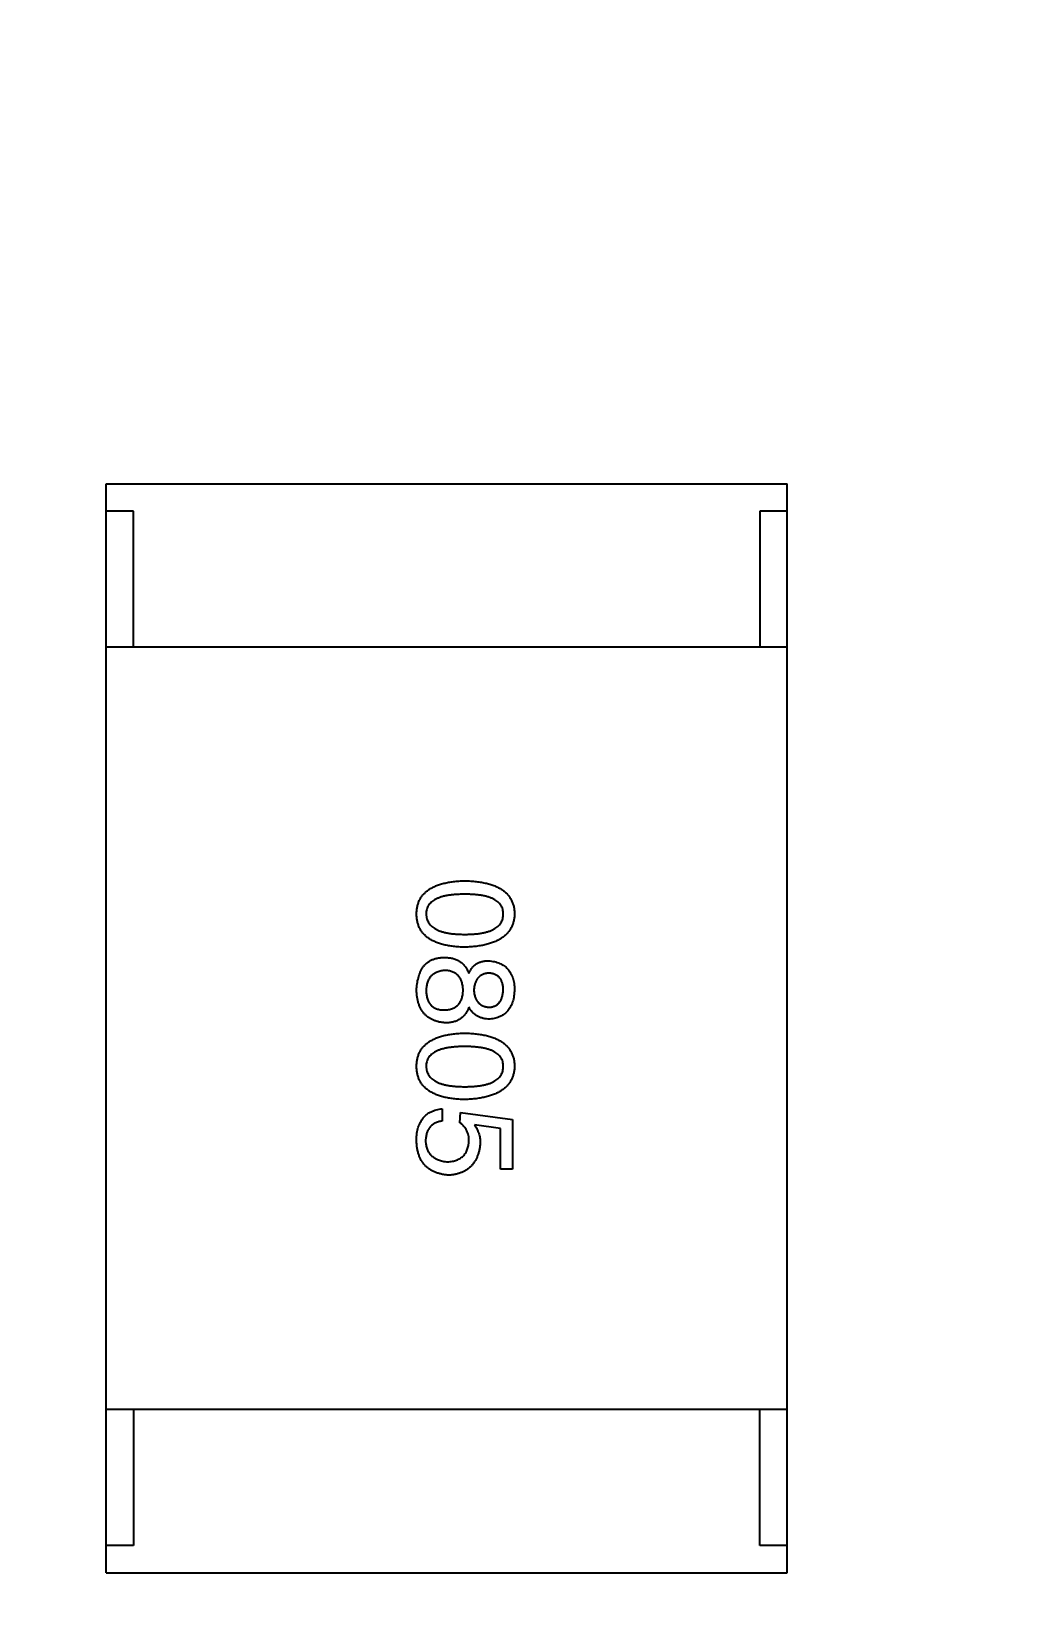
# Model space of a CAD drawing. Header units: inches. Extents: x -36 to 490, y -51 to 98.
# Drawn here: x 403.593 to 405.423, y 47.732 to 50.619 of the extents above; entities that cross this region are included whole.
import ezdxf

# ---------------------------------------------------------------- set-up
doc = ezdxf.new("R2010")
doc.units = ezdxf.units.IN
doc.header["$LTSCALE"] = 1.21
doc.header["$MEASUREMENT"] = 0
doc.header["$PDMODE"] = 3
doc.header["$PDSIZE"] = 0.3125
doc.layers.get('0').update_dxf_attribs({"linetype": 'CONTINUOUS'})
doc.layers.get('Defpoints').update_dxf_attribs({"linetype": 'CONTINUOUS'})
doc.layers.add('DIM', color=3, linetype='CONTINUOUS')
doc.styles.get("Standard").update_dxf_attribs({"font": 'txt', "width": 0.8})
doc.dimstyles.get("Standard").update_dxf_attribs({"dimtxt": 0.15625, "dimasz": 0.1875, "dimexe": 0.125, "dimexo": 0.0625, "dimgap": 0.09, "dimtad": 0, "dimtih": 1, "dimtoh": 1, "dimzin": 4, "dimdsep": 46, "dimtxsty": 'Standard', "dimblk": '_FILLED', "dimblk1": '_FILLED', "dimblk2": '_FILLED', "dimcen": 0.09, "dimazin": 1, "dimtp": 0.01, "dimtm": 0.01, "dimtfac": 1, "dimtofl": 0, "dimtmove": 0, "dimatfit": 3, "dimldrblk": '_FILLED', "dimfxl": 1, "dimtolj": 1, "dimtzin": 4, "dimarcsym": 0})

# ---------------------------------------------------------------- blocks, each defined once
blk = doc.blocks.new('_FILLED')
at = {"color": 0, "linetype": 'ByBlock'}
blk.add_solid([(0, 0), (-1, 0.1667), (-1, -0.1667)], dxfattribs=at)
blk = doc.blocks.new('*D65')
at = {"layer": 'Defpoints', "color": 0}
for p in [(445.9003, 83.3885), (319.7003, 47.8514), (445.9003, 47.7889)]:
    blk.add_point(p, dxfattribs=at)
at = {"layer": 'DIM', "color": 0, "lineweight": -2}
for p, q in [((319.7003, 47.9139), (319.7003, 83.5135)), ((445.9003, 47.8514), (445.9003, 83.5135)), ((322.2403, 83.3885), (378.2103, 83.3885)), ((443.3603, 83.3885), (387.3903, 83.3885))]:
    blk.add_line(p, q, dxfattribs=at)
at = {"layer": 'DIM', "color": 0, "lineweight": -2, "xscale": 2.54, "yscale": 2.54, "zscale": 2.54, "rotation": 180}
blk.add_blockref('_FILLED', (319.7003, 83.3885), dxfattribs=at)
at = {"layer": 'DIM', "color": 0, "lineweight": -2, "xscale": 2.54, "yscale": 2.54, "zscale": 2.54}
blk.add_blockref('_FILLED', (445.9003, 83.3885), dxfattribs=at)
at = {"layer": 'DIM', "color": 0, "insert": (382.8003, 83.3885), "char_height": 2.5, "attachment_point": 5, "line_spacing_factor": 2.5}
blk.add_mtext('\\A1;126.20', dxfattribs=at)
blk = doc.blocks.new('*D68')
at = {"layer": 'Defpoints', "color": 0}
for p in [(406.8003, 77.9391), (348.8003, 41.9888), (406.8003, 41.9888)]:
    blk.add_point(p, dxfattribs=at)
at = {"layer": 'DIM', "color": 0, "lineweight": -2}
for p, q in [((348.8003, 42.0513), (348.8003, 78.0641)), ((406.8003, 42.0513), (406.8003, 78.0641)), ((351.3403, 77.9391), (374.0437, 77.9391)), ((404.2603, 77.9391), (381.557, 77.9391))]:
    blk.add_line(p, q, dxfattribs=at)
at = {"layer": 'DIM', "color": 0, "lineweight": -2, "xscale": 2.54, "yscale": 2.54, "zscale": 2.54, "rotation": 180}
blk.add_blockref('_FILLED', (348.8003, 77.9391), dxfattribs=at)
at = {"layer": 'DIM', "color": 0, "lineweight": -2, "xscale": 2.54, "yscale": 2.54, "zscale": 2.54}
blk.add_blockref('_FILLED', (406.8003, 77.9391), dxfattribs=at)
at = {"layer": 'DIM', "color": 0, "insert": (377.8003, 77.9391), "char_height": 2.5, "attachment_point": 5, "line_spacing_factor": 2.5}
blk.add_mtext('\\A1;58.00', dxfattribs=at)

msp = doc.modelspace()

# ---------------------------------------------------------------- linework, layer by layer
at = {"color": 7, "linetype": 'Continuous'}
for p, q in [((403.7302, 47.7883), (403.7302, 49.7883)), ((403.7302, 49.7883), (404.9802, 49.7883)), ((404.9802, 47.7883), (404.9802, 49.7883)), ((403.7802, 49.7383), (403.7302, 49.7383)), ((403.7802, 49.4883), (403.7802, 49.7383)), ((404.9302, 49.7383), (404.9302, 49.4883)), ((404.9802, 49.7383), (404.9302, 49.7383)), ((404.9802, 49.4883), (403.7302, 49.4883)), ((404.3471, 48.6406), (404.3471, 48.618)), ((404.3795, 48.615), (404.3805, 48.6337)), ((404.3805, 48.6337), (404.4759, 48.6209)), ((404.4543, 48.6042), (404.4061, 48.6111)), ((404.4543, 48.5294), (404.4543, 48.6042)), ((404.4759, 48.6209), (404.4759, 48.5294)), ((404.4759, 48.5294), (404.4543, 48.5294)), ((404.9802, 48.0883), (403.7302, 48.0883)), ((403.7802, 48.0883), (403.7802, 47.8383)), ((404.9302, 47.8383), (404.9302, 48.0883)), ((403.7802, 47.8383), (403.7302, 47.8383)), ((404.9802, 47.8383), (404.9302, 47.8383)), ((403.7302, 47.7883), (404.9802, 47.7883))]:
    msp.add_line(p, q, dxfattribs=at)
for points, knots in [([(404.2998, 48.9983), (404.3, 49.0007), (404.3002, 49.0053), (404.3013, 49.0121), (404.3031, 49.0184), (404.3056, 49.0243), (404.3088, 49.0297), (404.3127, 49.0346), (404.3172, 49.0392), (404.3225, 49.0432), (404.3284, 49.0468), (404.335, 49.0499), (404.3422, 49.0526), (404.3502, 49.0548), (404.3588, 49.0567), (404.368, 49.058), (404.378, 49.0589), (404.3848, 49.0591), (404.3884, 49.0593)], [0, 0, 0, 0, 0.059135, 0.115606, 0.169241, 0.221578, 0.273261, 0.324749, 0.377329, 0.431642, 0.488541, 0.548597, 0.612232, 0.680174, 0.752504, 0.829777, 0.912307, 1, 1, 1, 1]), ([(404.3884, 49.0593), (404.392, 49.0591), (404.3991, 49.0589), (404.4094, 49.058), (404.419, 49.0567), (404.4279, 49.0548), (404.436, 49.0526), (404.4435, 49.0499), (404.4504, 49.0468), (404.4565, 49.0432), (404.4619, 49.0392), (404.4666, 49.0347), (404.4706, 49.0297), (404.4739, 49.0243), (404.4764, 49.0184), (404.4784, 49.0121), (404.4795, 49.0053), (404.4797, 49.0007), (404.4798, 48.9983)], [0, 0, 0, 0, 0.088823, 0.172287, 0.250296, 0.323438, 0.392244, 0.456221, 0.516635, 0.573871, 0.628, 0.680335, 0.731489, 0.782557, 0.834044, 0.886738, 0.942089, 1, 1, 1, 1]), ([(404.3884, 49.0347), (404.3855, 49.0346), (404.38, 49.0346), (404.3719, 49.0341), (404.3645, 49.0335), (404.3575, 49.0325), (404.3512, 49.0312), (404.3453, 49.0297), (404.3401, 49.0278), (404.3353, 49.0257), (404.3311, 49.0233), (404.3275, 49.0206), (404.3244, 49.0176), (404.3219, 49.0143), (404.3199, 49.0107), (404.3185, 49.0068), (404.3177, 49.0026), (404.3176, 48.9998), (404.3176, 48.9983)], [0, 0, 0, 0, 0.096457, 0.187288, 0.27178, 0.350132, 0.423455, 0.491343, 0.554037, 0.612253, 0.666313, 0.717038, 0.764921, 0.811214, 0.856775, 0.902988, 0.950234, 1, 1, 1, 1]), ([(404.4592, 48.9983), (404.4591, 48.9998), (404.459, 49.0026), (404.4582, 49.0068), (404.4568, 49.0107), (404.4549, 49.0143), (404.4523, 49.0176), (404.4493, 49.0206), (404.4456, 49.0233), (404.4414, 49.0257), (404.4367, 49.0278), (404.4314, 49.0297), (404.4256, 49.0312), (404.4192, 49.0325), (404.4123, 49.0335), (404.4048, 49.0341), (404.3968, 49.0346), (404.3912, 49.0346), (404.3884, 49.0347)], [0, 0, 0, 0, 0.049764, 0.097007, 0.143217, 0.188577, 0.235116, 0.282997, 0.333719, 0.387776, 0.445989, 0.508679, 0.576563, 0.649481, 0.728235, 0.812722, 0.903548, 1, 1, 1, 1]), ([(404.3884, 48.9373), (404.3848, 48.9374), (404.378, 48.9377), (404.368, 48.9386), (404.3588, 48.9399), (404.3502, 48.9417), (404.3422, 48.944), (404.335, 48.9466), (404.3284, 48.9498), (404.3225, 48.9533), (404.3172, 48.9574), (404.3127, 48.9619), (404.3088, 48.9669), (404.3056, 48.9723), (404.3031, 48.9782), (404.3013, 48.9845), (404.3002, 48.9912), (404.3, 48.9959), (404.2998, 48.9983)], [0, 0, 0, 0, 0.08769, 0.170218, 0.24749, 0.319818, 0.387758, 0.451391, 0.511445, 0.568185, 0.622681, 0.67526, 0.726746, 0.778428, 0.830764, 0.884397, 0.940866, 1, 1, 1, 1]), ([(404.3176, 48.9983), (404.3176, 48.9968), (404.3178, 48.9938), (404.3188, 48.9895), (404.3203, 48.9855), (404.3223, 48.9819), (404.3248, 48.9785), (404.328, 48.9754), (404.3316, 48.9726), (404.3358, 48.9701), (404.3405, 48.9679), (404.3458, 48.966), (404.3516, 48.9644), (404.3579, 48.9631), (404.3648, 48.9621), (404.3722, 48.9614), (404.3801, 48.961), (404.3856, 48.9609), (404.3884, 48.9609)], [0, 0, 0, 0, 0.050879, 0.099377, 0.146973, 0.193618, 0.240619, 0.289461, 0.34047, 0.395283, 0.453059, 0.515633, 0.582666, 0.655287, 0.732971, 0.815933, 0.905166, 1, 1, 1, 1]), ([(404.3884, 48.9609), (404.3912, 48.9609), (404.3968, 48.961), (404.4048, 48.9614), (404.4123, 48.9621), (404.4192, 48.9631), (404.4256, 48.9644), (404.4314, 48.966), (404.4367, 48.9679), (404.4414, 48.9701), (404.4456, 48.9726), (404.4493, 48.9754), (404.4523, 48.9785), (404.4549, 48.9818), (404.4568, 48.9855), (404.4582, 48.9895), (404.459, 48.9938), (404.4591, 48.9968), (404.4592, 48.9983)], [0, 0, 0, 0, 0.095719, 0.185854, 0.269738, 0.347952, 0.420315, 0.487894, 0.550245, 0.608186, 0.662454, 0.713283, 0.761375, 0.808209, 0.854301, 0.901312, 0.949396, 1, 1, 1, 1]), ([(404.4798, 48.9983), (404.4797, 48.9959), (404.4794, 48.9913), (404.4781, 48.9847), (404.4762, 48.9785), (404.4735, 48.9727), (404.4702, 48.9673), (404.4661, 48.9624), (404.4614, 48.9579), (404.456, 48.9539), (404.4499, 48.9502), (404.4431, 48.9471), (404.4356, 48.9444), (404.4275, 48.9421), (404.4187, 48.9402), (404.4092, 48.9388), (404.399, 48.9378), (404.392, 48.9375), (404.3884, 48.9373)], [0, 0, 0, 0, 0.057415, 0.112361, 0.16496, 0.216437, 0.267441, 0.318839, 0.371478, 0.426325, 0.483626, 0.544235, 0.608673, 0.677374, 0.750405, 0.828394, 0.911525, 1, 1, 1, 1]), ([(404.3117, 48.9007), (404.3128, 48.9022), (404.3151, 48.9051), (404.3193, 48.9089), (404.3239, 48.9121), (404.3289, 48.9146), (404.3343, 48.9165), (404.3401, 48.9178), (404.3464, 48.9184), (404.3507, 48.9184), (404.353, 48.9184)], [0, 0, 0, 0, 0.121334, 0.240101, 0.357317, 0.475776, 0.596894, 0.724283, 0.857844, 1, 1, 1, 1]), ([(404.353, 48.9184), (404.3543, 48.9184), (404.3568, 48.9183), (404.3605, 48.9179), (404.3641, 48.9174), (404.3674, 48.9166), (404.3707, 48.9156), (404.3738, 48.9143), (404.3768, 48.9128), (404.3795, 48.911), (404.3822, 48.9091), (404.3847, 48.9069), (404.387, 48.9045), (404.3891, 48.9018), (404.3912, 48.8989), (404.3931, 48.8958), (404.3947, 48.8924), (404.3957, 48.8901), (404.3962, 48.8889)], [0, 0, 0, 0, 0.068822, 0.135337, 0.199038, 0.261214, 0.321766, 0.381425, 0.440344, 0.498682, 0.556705, 0.615561, 0.675694, 0.73661, 0.799456, 0.863789, 0.930545, 1, 1, 1, 1]), ([(404.2998, 48.8584), (404.3, 48.8604), (404.3002, 48.8644), (404.3009, 48.8702), (404.3019, 48.8758), (404.3033, 48.8812), (404.3048, 48.8864), (404.3068, 48.8914), (404.309, 48.8962), (404.3108, 48.8992), (404.3117, 48.9007)], [0, 0, 0, 0, 0.13653, 0.26876, 0.397215, 0.522413, 0.644414, 0.764201, 0.883142, 1, 1, 1, 1]), ([(404.353, 48.8948), (404.3516, 48.8947), (404.3488, 48.8945), (404.3449, 48.8938), (404.3413, 48.8929), (404.3379, 48.8918), (404.3347, 48.8904), (404.3318, 48.8887), (404.3292, 48.8867), (404.3269, 48.8845), (404.3247, 48.882), (404.3229, 48.8793), (404.3214, 48.8763), (404.3201, 48.873), (404.319, 48.8695), (404.3183, 48.8657), (404.3177, 48.8616), (404.3176, 48.8588), (404.3176, 48.8574)], [0, 0, 0, 0, 0.07252, 0.140686, 0.205443, 0.26703, 0.326354, 0.384104, 0.439766, 0.495311, 0.550984, 0.607613, 0.665493, 0.725807, 0.789411, 0.855451, 0.925738, 1, 1, 1, 1]), ([(404.3854, 48.8584), (404.3854, 48.8598), (404.3852, 48.8625), (404.3848, 48.8664), (404.384, 48.8701), (404.3831, 48.8735), (404.3819, 48.8767), (404.3805, 48.8796), (404.3788, 48.8823), (404.3769, 48.8847), (404.3747, 48.8869), (404.3723, 48.8888), (404.3697, 48.8904), (404.3668, 48.8918), (404.3637, 48.8929), (404.3603, 48.8939), (404.3567, 48.8945), (404.3542, 48.8947), (404.353, 48.8948)], [0, 0, 0, 0, 0.076562, 0.148189, 0.216609, 0.28142, 0.343253, 0.401799, 0.459138, 0.514974, 0.570421, 0.626257, 0.682679, 0.740336, 0.80046, 0.863813, 0.929909, 1, 1, 1, 1]), ([(404.3962, 48.8889), (404.397, 48.8908), (404.3985, 48.8944), (404.4016, 48.8992), (404.4052, 48.9034), (404.4095, 48.9067), (404.4142, 48.9093), (404.4196, 48.9111), (404.4254, 48.9123), (404.4295, 48.9124), (404.4317, 48.9125)], [0, 0, 0, 0, 0.132742, 0.256795, 0.375957, 0.492237, 0.609618, 0.731133, 0.860269, 1, 1, 1, 1]), ([(404.4326, 48.8899), (404.4316, 48.8898), (404.4296, 48.8895), (404.4266, 48.889), (404.4239, 48.8882), (404.4213, 48.8872), (404.419, 48.886), (404.4168, 48.8846), (404.4147, 48.8829), (404.4129, 48.881), (404.4113, 48.879), (404.4099, 48.8766), (404.4086, 48.8741), (404.4075, 48.8714), (404.4066, 48.8685), (404.4059, 48.8653), (404.4054, 48.8619), (404.4052, 48.8596), (404.4051, 48.8584)], [0, 0, 0, 0, 0.067043, 0.130802, 0.192027, 0.250798, 0.30826, 0.364316, 0.419983, 0.47593, 0.532817, 0.590858, 0.651464, 0.713723, 0.780127, 0.849118, 0.92291, 1, 1, 1, 1]), ([(404.4317, 48.9125), (404.4336, 48.9123), (404.4373, 48.9119), (404.4427, 48.9109), (404.4477, 48.9095), (404.4523, 48.9078), (404.4566, 48.9057), (404.4606, 48.9033), (404.4642, 48.9005), (404.4674, 48.8973), (404.4702, 48.8938), (404.4727, 48.8899), (404.4748, 48.8857), (404.4765, 48.8811), (404.4779, 48.8762), (404.4789, 48.8709), (404.4797, 48.8652), (404.4798, 48.8614), (404.4798, 48.8594)], [0, 0, 0, 0, 0.071542, 0.139287, 0.203651, 0.265538, 0.324457, 0.381995, 0.437781, 0.493803, 0.549164, 0.606177, 0.66489, 0.725508, 0.788564, 0.85542, 0.925667, 1, 1, 1, 1]), ([(404.4592, 48.8604), (404.4591, 48.8615), (404.459, 48.8636), (404.4586, 48.8668), (404.458, 48.8697), (404.4572, 48.8725), (404.4562, 48.8751), (404.4551, 48.8774), (404.4537, 48.8796), (404.4521, 48.8815), (404.4503, 48.8833), (404.4484, 48.8849), (404.4462, 48.8862), (404.4439, 48.8873), (404.4413, 48.8883), (404.4386, 48.889), (404.4357, 48.8896), (404.4337, 48.8898), (404.4326, 48.8899)], [0, 0, 0, 0, 0.075557, 0.146611, 0.21444, 0.278495, 0.339982, 0.398623, 0.456136, 0.512069, 0.567701, 0.623634, 0.680708, 0.738987, 0.799416, 0.863245, 0.92995, 1, 1, 1, 1]), ([(404.3539, 48.7984), (404.3518, 48.7986), (404.3477, 48.7989), (404.3418, 48.7998), (404.3362, 48.8013), (404.331, 48.8031), (404.3263, 48.8054), (404.3219, 48.8081), (404.3179, 48.8112), (404.3143, 48.8148), (404.3111, 48.8188), (404.3083, 48.8232), (404.3059, 48.828), (404.3039, 48.8333), (404.3023, 48.839), (404.301, 48.8451), (404.3002, 48.8516), (404.3, 48.8561), (404.2998, 48.8584)], [0, 0, 0, 0, 0.06968, 0.135944, 0.198981, 0.258982, 0.317281, 0.373824, 0.42926, 0.484562, 0.540496, 0.597679, 0.656868, 0.718691, 0.783312, 0.851663, 0.923646, 1, 1, 1, 1]), ([(404.3176, 48.8574), (404.3176, 48.856), (404.3178, 48.8532), (404.3182, 48.8492), (404.319, 48.8454), (404.32, 48.842), (404.3211, 48.8387), (404.3227, 48.8358), (404.3244, 48.8332), (404.3263, 48.8308), (404.3286, 48.8287), (404.3311, 48.8269), (404.3338, 48.8254), (404.3368, 48.8242), (404.34, 48.8232), (404.3434, 48.8225), (404.3471, 48.8221), (404.3497, 48.822), (404.351, 48.822)], [0, 0, 0, 0, 0.0776, 0.150314, 0.218679, 0.283513, 0.345211, 0.403641, 0.460086, 0.515561, 0.570367, 0.624858, 0.681288, 0.738957, 0.798757, 0.862357, 0.929052, 1, 1, 1, 1]), ([(404.351, 48.822), (404.3523, 48.8221), (404.355, 48.8222), (404.3588, 48.8228), (404.3624, 48.8235), (404.3656, 48.8246), (404.3687, 48.8259), (404.3715, 48.8275), (404.3741, 48.8294), (404.3764, 48.8316), (404.3784, 48.834), (404.3802, 48.8367), (404.3817, 48.8396), (404.383, 48.8429), (404.384, 48.8464), (404.3847, 48.8501), (404.3852, 48.8542), (404.3854, 48.857), (404.3854, 48.8584)], [0, 0, 0, 0, 0.071413, 0.139516, 0.20324, 0.264153, 0.322833, 0.379219, 0.435209, 0.489722, 0.545298, 0.601932, 0.660517, 0.721325, 0.785533, 0.852903, 0.924101, 1, 1, 1, 1]), ([(404.4051, 48.8584), (404.4052, 48.8572), (404.4054, 48.8549), (404.4059, 48.8515), (404.4067, 48.8483), (404.4075, 48.8454), (404.4087, 48.8427), (404.4099, 48.8401), (404.4115, 48.8378), (404.4132, 48.8358), (404.415, 48.8339), (404.4171, 48.8322), (404.4194, 48.8308), (404.4219, 48.8296), (404.4245, 48.8286), (404.4274, 48.8278), (404.4304, 48.8272), (404.4325, 48.827), (404.4336, 48.8269)], [0, 0, 0, 0, 0.075808, 0.148373, 0.216387, 0.281687, 0.343489, 0.403088, 0.460989, 0.517898, 0.573457, 0.629399, 0.685821, 0.744385, 0.803618, 0.866047, 0.931776, 1, 1, 1, 1]), ([(404.4336, 48.8269), (404.4346, 48.827), (404.4366, 48.8272), (404.4394, 48.8278), (404.442, 48.8287), (404.4444, 48.8297), (404.4467, 48.831), (404.4488, 48.8325), (404.4507, 48.8342), (404.4524, 48.8362), (404.4538, 48.8385), (404.4552, 48.8409), (404.4563, 48.8436), (404.4573, 48.8465), (404.458, 48.8496), (404.4586, 48.853), (404.459, 48.8566), (404.4591, 48.8591), (404.4592, 48.8604)], [0, 0, 0, 0, 0.064018, 0.124966, 0.182804, 0.239382, 0.294558, 0.348344, 0.403187, 0.458161, 0.51512, 0.574434, 0.635897, 0.701087, 0.76894, 0.842071, 0.918495, 1, 1, 1, 1]), ([(404.4798, 48.8594), (404.4797, 48.8573), (404.4795, 48.8534), (404.4788, 48.8476), (404.4778, 48.8423), (404.4763, 48.8372), (404.4747, 48.8326), (404.4726, 48.8283), (404.4703, 48.8243), (404.4677, 48.8207), (404.4646, 48.8175), (404.4613, 48.8146), (404.4576, 48.8121), (404.4537, 48.81), (404.4493, 48.8083), (404.4447, 48.8069), (404.4398, 48.8058), (404.4364, 48.8055), (404.4346, 48.8053)], [0, 0, 0, 0, 0.077526, 0.150841, 0.220702, 0.28656, 0.349565, 0.409651, 0.467804, 0.52441, 0.580445, 0.635614, 0.691632, 0.748826, 0.807408, 0.868814, 0.932776, 1, 1, 1, 1]), ([(404.3962, 48.8269), (404.3957, 48.8258), (404.3947, 48.8235), (404.3931, 48.8202), (404.3912, 48.8172), (404.3892, 48.8144), (404.3871, 48.8119), (404.3848, 48.8095), (404.3824, 48.8074), (404.3798, 48.8055), (404.3771, 48.8038), (404.3742, 48.8023), (404.3712, 48.8011), (404.368, 48.8001), (404.3647, 48.7994), (404.3612, 48.7988), (404.3576, 48.7984), (404.3552, 48.7984), (404.3539, 48.7984)], [0, 0, 0, 0, 0.069603, 0.136474, 0.200929, 0.263703, 0.324809, 0.384285, 0.443434, 0.501638, 0.560365, 0.618874, 0.678742, 0.739545, 0.801231, 0.865534, 0.931221, 1, 1, 1, 1]), ([(404.4346, 48.8053), (404.4325, 48.8053), (404.4283, 48.8054), (404.4223, 48.8065), (404.4168, 48.8082), (404.4117, 48.8105), (404.4071, 48.8136), (404.4029, 48.8174), (404.3992, 48.8218), (404.3973, 48.8252), (404.3962, 48.8269)], [0, 0, 0, 0, 0.138147, 0.267795, 0.391766, 0.511012, 0.62907, 0.748401, 0.871454, 1, 1, 1, 1]), ([(404.2998, 48.7185), (404.3, 48.7209), (404.3002, 48.7255), (404.3013, 48.7323), (404.3031, 48.7386), (404.3056, 48.7445), (404.3088, 48.7499), (404.3127, 48.7549), (404.3172, 48.7594), (404.3225, 48.7634), (404.3284, 48.767), (404.335, 48.7701), (404.3422, 48.7728), (404.3502, 48.7751), (404.3588, 48.7769), (404.368, 48.7782), (404.378, 48.7791), (404.3848, 48.7794), (404.3884, 48.7795)], [0, 0, 0, 0, 0.059135, 0.115606, 0.169241, 0.221578, 0.273261, 0.324749, 0.377329, 0.431642, 0.488541, 0.548597, 0.612232, 0.680174, 0.752504, 0.829777, 0.912307, 1, 1, 1, 1]), ([(404.3884, 48.7795), (404.392, 48.7794), (404.3991, 48.7791), (404.4094, 48.7782), (404.419, 48.7769), (404.4279, 48.7751), (404.436, 48.7728), (404.4435, 48.7701), (404.4504, 48.767), (404.4565, 48.7634), (404.4619, 48.7594), (404.4666, 48.7549), (404.4706, 48.7499), (404.4739, 48.7445), (404.4764, 48.7386), (404.4784, 48.7323), (404.4795, 48.7255), (404.4797, 48.7209), (404.4798, 48.7185)], [0, 0, 0, 0, 0.088823, 0.172287, 0.250296, 0.323438, 0.392244, 0.456221, 0.516635, 0.573871, 0.628, 0.680335, 0.731489, 0.782557, 0.834044, 0.886738, 0.942089, 1, 1, 1, 1]), ([(404.3884, 48.7549), (404.3855, 48.7549), (404.38, 48.7548), (404.3719, 48.7544), (404.3645, 48.7537), (404.3575, 48.7527), (404.3512, 48.7514), (404.3453, 48.7499), (404.3401, 48.7481), (404.3353, 48.7459), (404.3311, 48.7435), (404.3275, 48.7408), (404.3244, 48.7378), (404.3219, 48.7345), (404.3199, 48.7309), (404.3185, 48.727), (404.3177, 48.7228), (404.3176, 48.72), (404.3176, 48.7185)], [0, 0, 0, 0, 0.096457, 0.187288, 0.27178, 0.350132, 0.423455, 0.491343, 0.554037, 0.612253, 0.666313, 0.717038, 0.764921, 0.811214, 0.856775, 0.902988, 0.950234, 1, 1, 1, 1]), ([(404.4592, 48.7185), (404.4591, 48.72), (404.459, 48.7228), (404.4582, 48.727), (404.4568, 48.7309), (404.4549, 48.7345), (404.4523, 48.7378), (404.4493, 48.7408), (404.4456, 48.7435), (404.4414, 48.7459), (404.4367, 48.7481), (404.4314, 48.7499), (404.4256, 48.7514), (404.4192, 48.7527), (404.4123, 48.7537), (404.4048, 48.7544), (404.3968, 48.7548), (404.3912, 48.7549), (404.3884, 48.7549)], [0, 0, 0, 0, 0.049764, 0.097007, 0.143217, 0.188577, 0.235116, 0.282997, 0.333719, 0.387776, 0.445989, 0.508679, 0.576563, 0.649481, 0.728235, 0.812722, 0.903548, 1, 1, 1, 1]), ([(404.3884, 48.6575), (404.3848, 48.6576), (404.378, 48.6579), (404.368, 48.6588), (404.3588, 48.6601), (404.3502, 48.6619), (404.3422, 48.6642), (404.335, 48.6669), (404.3284, 48.67), (404.3225, 48.6736), (404.3172, 48.6776), (404.3127, 48.6821), (404.3088, 48.6871), (404.3056, 48.6925), (404.3031, 48.6984), (404.3013, 48.7047), (404.3002, 48.7115), (404.3, 48.7161), (404.2998, 48.7185)], [0, 0, 0, 0, 0.08769, 0.170218, 0.24749, 0.319818, 0.387758, 0.451391, 0.511445, 0.568185, 0.622681, 0.67526, 0.726746, 0.778428, 0.830764, 0.884397, 0.940866, 1, 1, 1, 1]), ([(404.3176, 48.7185), (404.3176, 48.717), (404.3178, 48.714), (404.3188, 48.7097), (404.3203, 48.7058), (404.3223, 48.7021), (404.3248, 48.6987), (404.328, 48.6956), (404.3316, 48.6928), (404.3358, 48.6903), (404.3405, 48.6881), (404.3458, 48.6863), (404.3516, 48.6847), (404.3579, 48.6834), (404.3648, 48.6824), (404.3722, 48.6816), (404.3801, 48.6812), (404.3856, 48.6811), (404.3884, 48.6811)], [0, 0, 0, 0, 0.050879, 0.099377, 0.146973, 0.193618, 0.240619, 0.289461, 0.34047, 0.395283, 0.453059, 0.515633, 0.582666, 0.655287, 0.732971, 0.815933, 0.905166, 1, 1, 1, 1]), ([(404.3884, 48.6811), (404.3912, 48.6811), (404.3968, 48.6812), (404.4048, 48.6816), (404.4123, 48.6824), (404.4192, 48.6834), (404.4256, 48.6847), (404.4314, 48.6862), (404.4367, 48.6881), (404.4414, 48.6903), (404.4456, 48.6928), (404.4493, 48.6956), (404.4523, 48.6987), (404.4549, 48.7021), (404.4568, 48.7058), (404.4582, 48.7098), (404.459, 48.714), (404.4591, 48.717), (404.4592, 48.7185)], [0, 0, 0, 0, 0.095719, 0.185854, 0.269738, 0.347952, 0.420315, 0.487894, 0.550245, 0.608186, 0.662454, 0.713283, 0.761375, 0.808209, 0.854301, 0.901312, 0.949396, 1, 1, 1, 1]), ([(404.4798, 48.7185), (404.4797, 48.7161), (404.4794, 48.7116), (404.4781, 48.7049), (404.4762, 48.6987), (404.4735, 48.6929), (404.4702, 48.6875), (404.4661, 48.6826), (404.4614, 48.6781), (404.456, 48.6741), (404.4499, 48.6705), (404.4431, 48.6673), (404.4356, 48.6646), (404.4275, 48.6623), (404.4187, 48.6605), (404.4092, 48.659), (404.399, 48.658), (404.392, 48.6577), (404.3884, 48.6575)], [0, 0, 0, 0, 0.057415, 0.112361, 0.16496, 0.216437, 0.267441, 0.318839, 0.371478, 0.426325, 0.483626, 0.544235, 0.608673, 0.677374, 0.750405, 0.828394, 0.911525, 1, 1, 1, 1]), ([(404.2998, 48.5835), (404.2999, 48.5856), (404.3, 48.5897), (404.3007, 48.5957), (404.3017, 48.6013), (404.3031, 48.6066), (404.3048, 48.6115), (404.3069, 48.616), (404.3093, 48.6201), (404.3121, 48.6239), (404.3152, 48.6273), (404.3187, 48.6303), (404.3226, 48.633), (404.3268, 48.6352), (404.3313, 48.6372), (404.3363, 48.6387), (404.3415, 48.6399), (404.3452, 48.6403), (404.3471, 48.6406)], [0, 0, 0, 0, 0.07675, 0.149009, 0.217978, 0.283063, 0.345633, 0.405367, 0.463029, 0.519693, 0.575209, 0.63084, 0.687188, 0.744755, 0.80458, 0.866456, 0.931455, 1, 1, 1, 1]), ([(404.3471, 48.618), (404.3458, 48.6178), (404.3434, 48.6174), (404.34, 48.6166), (404.3367, 48.6155), (404.3337, 48.6142), (404.331, 48.6126), (404.3285, 48.6108), (404.3262, 48.6087), (404.3241, 48.6064), (404.3223, 48.6039), (404.3208, 48.6011), (404.3195, 48.5981), (404.3184, 48.5949), (404.3176, 48.5914), (404.317, 48.5877), (404.3166, 48.5837), (404.3166, 48.581), (404.3166, 48.5796)], [0, 0, 0, 0, 0.06824, 0.133365, 0.195311, 0.254979, 0.31258, 0.369355, 0.42502, 0.480685, 0.537071, 0.594926, 0.654594, 0.71717, 0.782295, 0.851087, 0.923352, 1, 1, 1, 1]), ([(404.3962, 48.5816), (404.3962, 48.5832), (404.3961, 48.5865), (404.3953, 48.5914), (404.394, 48.596), (404.3921, 48.6003), (404.3898, 48.6044), (404.3869, 48.6082), (404.3835, 48.6118), (404.3809, 48.6139), (404.3795, 48.615)], [0, 0, 0, 0, 0.129611, 0.255135, 0.377151, 0.497362, 0.617547, 0.740801, 0.867529, 1, 1, 1, 1]), ([(404.4061, 48.6111), (404.4069, 48.6098), (404.4087, 48.6074), (404.4109, 48.6035), (404.4127, 48.5995), (404.4143, 48.5954), (404.4154, 48.5911), (404.4163, 48.5867), (404.4168, 48.5822), (404.4169, 48.5792), (404.4169, 48.5776)], [0, 0, 0, 0, 0.126876, 0.250969, 0.374496, 0.497315, 0.61991, 0.744391, 0.870512, 1, 1, 1, 1]), ([(404.3598, 48.5186), (404.3575, 48.5188), (404.3528, 48.5192), (404.3461, 48.5203), (404.3398, 48.522), (404.334, 48.524), (404.3286, 48.5265), (404.3237, 48.5295), (404.3193, 48.5329), (404.3152, 48.5367), (404.3117, 48.5411), (404.3086, 48.5458), (404.306, 48.551), (404.3039, 48.5567), (404.3021, 48.5627), (404.3009, 48.5693), (404.3001, 48.5763), (404.2999, 48.5811), (404.2998, 48.5835)], [0, 0, 0, 0, 0.072059, 0.140306, 0.204979, 0.266634, 0.325874, 0.383142, 0.43925, 0.494606, 0.550243, 0.607052, 0.665283, 0.725601, 0.788702, 0.855342, 0.925663, 1, 1, 1, 1]), ([(404.3166, 48.5796), (404.3167, 48.5782), (404.317, 48.5756), (404.3178, 48.5718), (404.3188, 48.5681), (404.3201, 48.5648), (404.3217, 48.5616), (404.3236, 48.5588), (404.3257, 48.5561), (404.3281, 48.5537), (404.3308, 48.5516), (404.3337, 48.5496), (404.3369, 48.5479), (404.3404, 48.5465), (404.3441, 48.5453), (404.3481, 48.5443), (404.3524, 48.5436), (404.3554, 48.5433), (404.3569, 48.5432)], [0, 0, 0, 0, 0.067726, 0.132546, 0.194993, 0.254797, 0.312461, 0.369383, 0.42535, 0.481426, 0.538244, 0.596335, 0.656445, 0.71861, 0.783506, 0.852071, 0.923924, 1, 1, 1, 1]), ([(404.3569, 48.5432), (404.3584, 48.5433), (404.3613, 48.5435), (404.3656, 48.5442), (404.3696, 48.545), (404.3733, 48.5463), (404.3768, 48.5477), (404.38, 48.5494), (404.3829, 48.5514), (404.3855, 48.5537), (404.3878, 48.5563), (404.3899, 48.5591), (404.3916, 48.5622), (404.3931, 48.5656), (404.3944, 48.5692), (404.3952, 48.5731), (404.3959, 48.5772), (404.3961, 48.5801), (404.3962, 48.5816)], [0, 0, 0, 0, 0.073549, 0.143536, 0.210228, 0.273048, 0.333445, 0.391906, 0.448817, 0.504546, 0.560621, 0.616911, 0.67411, 0.733659, 0.795545, 0.859934, 0.928168, 1, 1, 1, 1]), ([(404.4169, 48.5776), (404.4167, 48.5754), (404.4162, 48.571), (404.415, 48.5647), (404.4135, 48.5588), (404.4116, 48.5533), (404.4093, 48.5482), (404.4067, 48.5435), (404.4036, 48.5392), (404.4003, 48.5353), (404.3965, 48.5318), (404.3923, 48.5286), (404.3878, 48.526), (404.3829, 48.5237), (404.3777, 48.5218), (404.3721, 48.5203), (404.3661, 48.5192), (404.362, 48.5188), (404.3598, 48.5186)], [0, 0, 0, 0, 0.074169, 0.144191, 0.211174, 0.274715, 0.33616, 0.395289, 0.452703, 0.509444, 0.565799, 0.622393, 0.679639, 0.738541, 0.799819, 0.863216, 0.929944, 1, 1, 1, 1])]:
    msp.add_open_spline(points, degree=3, knots=knots, dxfattribs=at)

# ---------------------------------------------------------------- dimensions: what is measured, and where the dimension line sits
at = {"layer": 'DIM'}
for base, p1, p2, picture, middle in [((445.9003, 83.3885), (319.7003, 47.8514), (445.9003, 47.7889), '*D65', (382.8003, 83.3885)), ((406.8003, 77.9391), (348.8003, 41.9888), (406.8003, 41.9888), '*D68', (377.8003, 77.9391))]:
    dim = msp.add_linear_dim(base=base, p1=p1, p2=p2, dimstyle='Standard', override={"dimtxt": 2.5, "dimasz": 2.54, "dimtih": 0, "dimtoh": 0, "dimzin": 0, "dimcen": 0.198, "dimadec": 0, "dimazin": 0, "dimtp": 0, "dimtm": 0, "dimtdec": 4, "dimtzin": 0}, dxfattribs=at)
    dim.commit()
    dim.dimension.update_dxf_attribs({"geometry": picture, "text_midpoint": middle})

doc.saveas('drawing.dxf')
